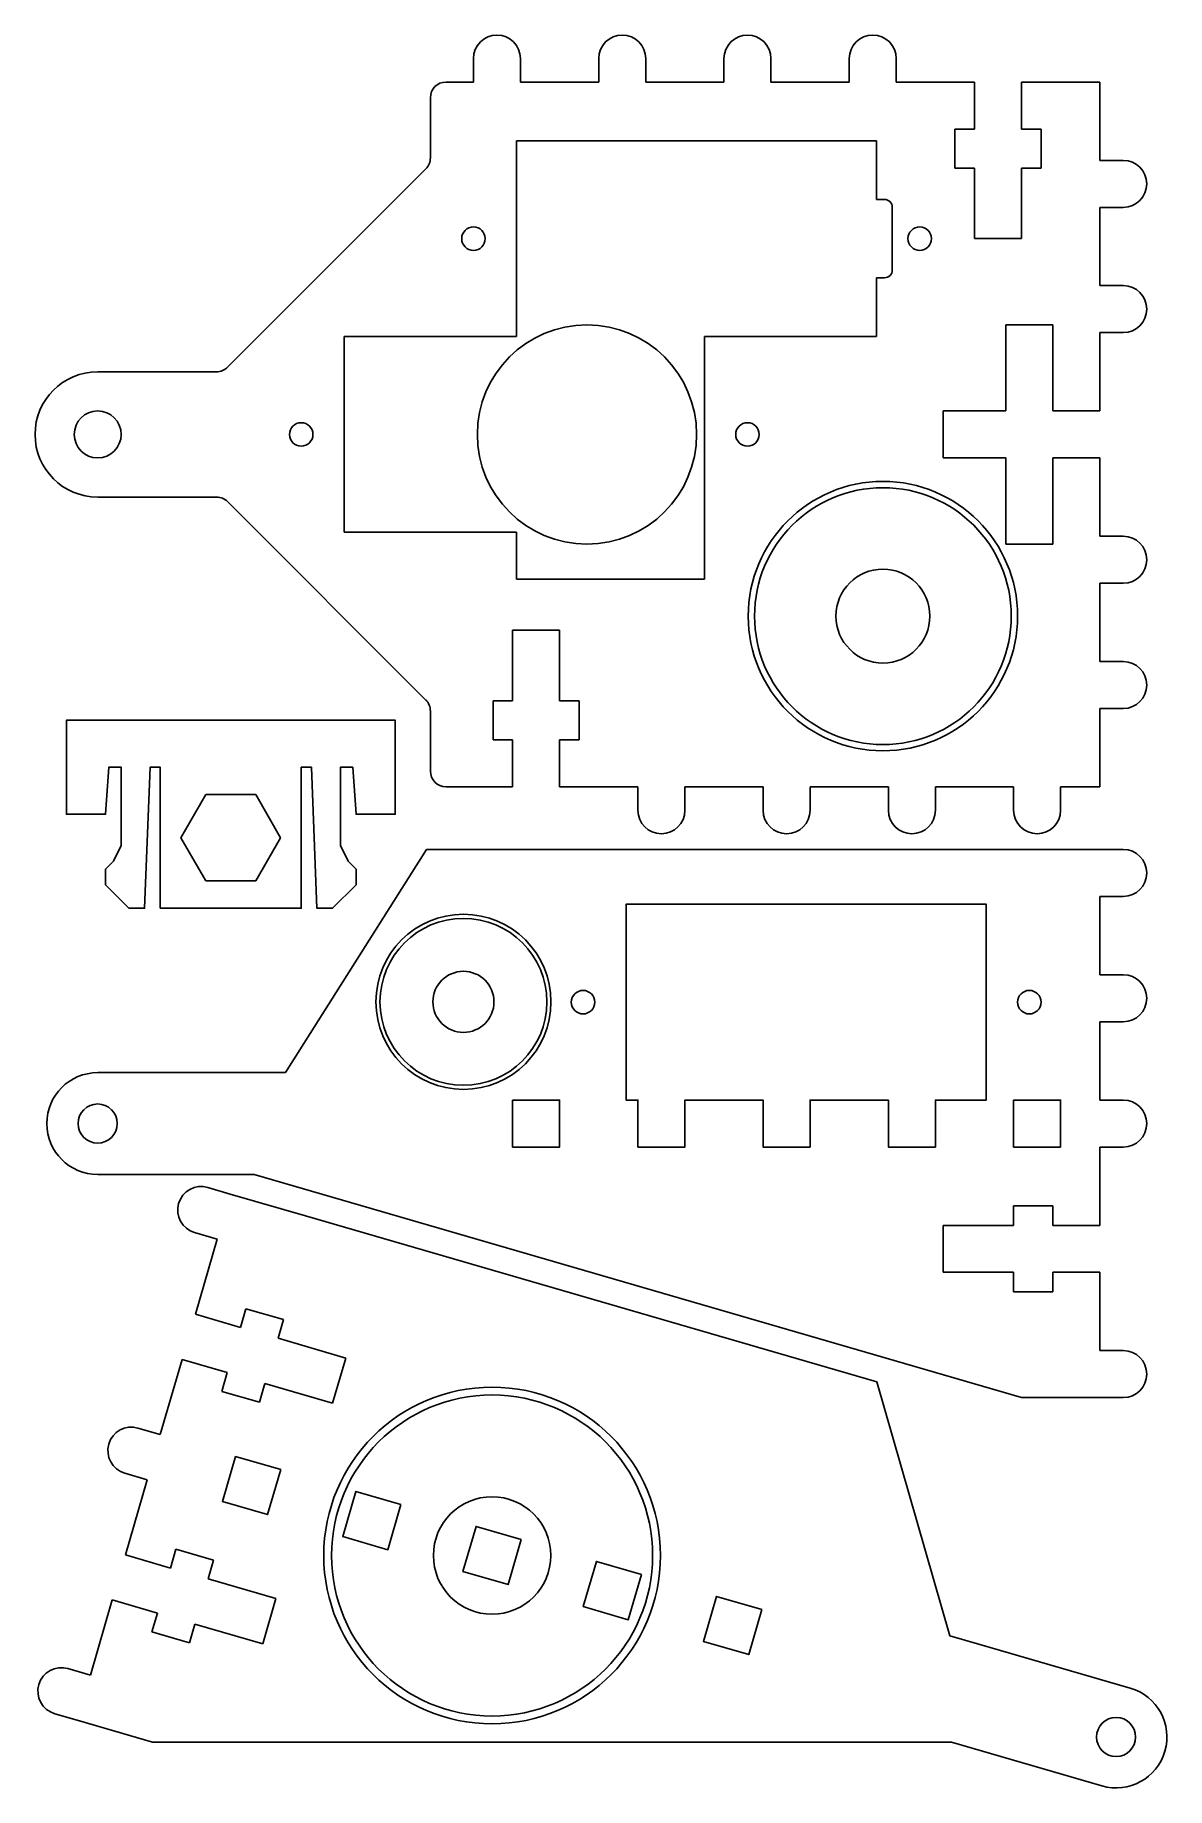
# Model space of a CAD drawing. Header units: millimetres. Extents: x 0 to 73, y 2 to 114.
import ezdxf

# ---------------------------------------------------------------- set-up
doc = ezdxf.new("R2010")
doc.units = ezdxf.units.MM
doc.header["$MEASUREMENT"] = 0
doc.layers.add('cut', color=1, linetype='Continuous', true_color=0xff0000)
doc.layers.add('etch', color=5, linetype='Continuous', true_color=0x0000ff)

msp = doc.modelspace()

# ---------------------------------------------------------------- linework, layer by layer
at = {"layer": 'cut'}
for p, q in [((28.5, 111), (28.5, 112.5)), ((31.5, 112.5), (31.5, 111)), ((36.5, 111), (36.5, 112.5)), ((39.5, 112.5), (39.5, 111)), ((44.5, 111), (44.5, 112.5)), ((47.5, 112.5), (47.5, 111)), ((52.5, 111), (52.5, 112.5)), ((55.5, 112.5), (55.5, 111)), ((26.75, 111), (28.5, 111)), ((31.5, 111), (36.5, 111)), ((39.5, 111), (44.5, 111)), ((47.5, 111), (52.5, 111)), ((55.5, 111), (60.5, 111)), ((60.5, 111), (60.5, 108)), ((63.5, 108), (63.5, 111)), ((63.5, 111), (68.5, 111)), ((68.5, 111), (68.5, 107.25)), ((25.75, 109), (25.75, 110)), ((25.75, 107.25), (25.75, 109)), ((60.5, 108), (59.25, 108)), ((59.25, 108), (59.25, 105.5)), ((64.75, 108), (63.5, 108)), ((64.75, 105.5), (64.75, 108)), ((25.75, 106.16), (25.75, 107.25)), ((54.25, 107.25), (31.25, 107.25)), ((31.25, 107.25), (31.25, 94.75)), ((54.25, 103.5), (54.25, 107.25)), ((68.5, 107.25), (68.5, 106)), ((12.79, 92.79), (25.46, 105.46)), ((59.25, 105.5), (60.5, 105.5)), ((60.5, 105.5), (60.5, 101)), ((63.5, 101), (63.5, 105.5)), ((63.5, 105.5), (64.75, 105.5)), ((68.5, 106), (70, 106)), ((70, 106), (68.5, 106)), ((68.5, 106), (70, 106)), ((70, 106), (68.5, 106)), ((68.5, 106), (70, 106)), ((54.75, 103.5), (54.25, 103.5)), ((55.25, 99), (55.25, 103)), ((70, 103), (68.5, 103)), ((68.5, 103), (70, 103)), ((70, 103), (68.5, 103)), ((68.5, 103), (70, 103)), ((70, 103), (68.5, 103)), ((68.5, 103), (68.5, 98)), ((60.5, 101), (63.5, 101)), ((54.25, 94.75), (54.25, 98.5)), ((54.25, 98.5), (54.75, 98.5)), ((68.5, 98), (70, 98)), ((70, 98), (68.5, 98)), ((68.5, 98), (70, 98)), ((62.5, 95.5), (62.5, 90)), ((65.5, 95.5), (62.5, 95.5)), ((65.5, 90), (65.5, 95.5)), ((25.75, 94.75), (20.25, 94.75)), ((20.25, 94.75), (20.25, 90.5)), ((31.25, 94.75), (25.75, 94.75)), ((43.25, 82.25), (43.25, 94.75)), ((43.25, 94.75), (54.25, 94.75)), ((70, 95), (68.5, 95)), ((68.5, 95), (70, 95)), ((70, 95), (68.5, 95)), ((68.5, 95), (68.5, 90)), ((4.5, 92.5), (12.09, 92.5)), ((20.25, 90.5), (20.25, 86.5)), ((62.5, 90), (58.5, 90)), ((58.5, 90), (58.5, 87)), ((68.5, 90), (65.5, 90)), ((20.25, 86.5), (20.25, 82.25)), ((58.5, 87), (62.5, 87)), ((62.5, 87), (62.5, 81.5)), ((65.5, 81.5), (65.5, 87)), ((65.5, 87), (68.5, 87)), ((68.5, 87), (68.5, 82)), ((12.09, 84.5), (4.5, 84.5)), ((25.46, 71.54), (12.79, 84.21)), ((20.25, 82.25), (25.75, 82.25)), ((25.75, 82.25), (31.25, 82.25)), ((31.25, 82.25), (31.25, 80.25)), ((43.25, 80.25), (43.25, 82.25)), ((68.5, 82), (70, 82)), ((62.5, 81.5), (65.5, 81.5)), ((31.25, 80.25), (31.25, 79.25)), ((43.25, 79.25), (43.25, 80.25)), ((31.25, 79.25), (43.25, 79.25)), ((70, 79), (68.5, 79)), ((68.5, 79), (68.5, 74)), ((34, 76), (31, 76)), ((31, 76), (31, 71.5)), ((34, 71.5), (34, 76)), ((68.5, 74), (70, 74)), ((25.75, 69.75), (25.75, 70.84)), ((31, 71.5), (29.75, 71.5)), ((29.75, 71.5), (29.75, 69)), ((35.25, 71.5), (34, 71.5)), ((35.25, 69), (35.25, 71.5)), ((70, 71), (68.5, 71)), ((68.5, 71), (68.5, 69.75)), ((25.75, 67), (25.75, 69.75)), ((68.5, 69.75), (68.5, 66)), ((29.75, 69), (31, 69)), ((31, 69), (31, 66)), ((34, 66), (34, 69)), ((34, 69), (35.25, 69)), ((31, 66), (26.75, 66)), ((39, 66), (34, 66)), ((39, 64.5), (39, 66)), ((47, 66), (42, 66)), ((42, 66), (42, 64.5)), ((47, 64.5), (47, 66)), ((55, 66), (50, 66)), ((50, 66), (50, 64.5)), ((55, 64.5), (55, 66)), ((63, 66), (58, 66)), ((58, 66), (58, 64.5)), ((63, 64.5), (63, 66)), ((68.5, 66), (66, 66)), ((66, 66), (66, 64.5)), ((16.5, 47.75), (25.5, 62)), ((25.5, 62), (63.5, 62)), ((63.5, 62), (68.5, 62)), ((68.5, 62), (70, 62)), ((70, 59), (68.5, 59)), ((68.5, 59), (68.5, 54)), ((68.5, 54), (70, 54)), ((70, 51), (68.5, 51)), ((68.5, 51), (68.5, 46)), ((4.5, 47.75), (14.5, 47.75)), ((14.5, 47.75), (16.5, 47.75)), ((68.5, 46), (70, 46)), ((70, 43), (68.5, 43)), ((68.5, 43), (68.5, 38)), ((14.5, 41.25), (4.5, 41.25)), ((12.97, 40), (11.53, 40.42)), ((63.5, 27), (14.5, 41.25)), ((17.77, 38.61), (12.97, 40)), ((65.5, 39.25), (63, 39.25)), ((63, 39.25), (63, 38)), ((65.5, 38), (65.5, 39.25)), ((54.26, 28), (17.77, 38.61)), ((10.69, 37.54), (12.13, 37.12)), ((12.13, 37.12), (10.74, 32.32)), ((63, 38), (58.5, 38)), ((58.5, 38), (58.5, 35)), ((68.5, 38), (65.5, 38)), ((58.5, 35), (63, 35)), ((63, 35), (63, 33.75)), ((65.5, 33.75), (65.5, 35)), ((65.5, 35), (68.5, 35)), ((68.5, 35), (68.5, 30)), ((63, 33.75), (65.5, 33.75)), ((13.62, 31.48), (13.97, 32.68)), ((13.97, 32.68), (16.37, 31.99)), ((10.74, 32.32), (13.62, 31.48)), ((16.37, 31.99), (16.02, 30.79)), ((16.02, 30.79), (20.34, 29.53)), ((9.9, 29.44), (8.5, 24.64)), ((12.78, 28.6), (9.9, 29.44)), ((20.34, 29.53), (19.5, 26.65)), ((68.5, 30), (70, 30)), ((12.43, 27.4), (12.78, 28.6)), ((58.92, 11.8), (54.26, 28)), ((14.83, 26.71), (12.43, 27.4)), ((15.18, 27.91), (14.83, 26.71)), ((19.5, 26.65), (15.18, 27.91)), ((68.5, 27), (63.5, 27)), ((70, 27), (68.5, 27)), ((8.5, 24.64), (7.06, 25.06)), ((6.23, 22.18), (7.67, 21.76)), ((7.67, 21.76), (6.27, 16.96)), ((6.27, 16.96), (9.15, 16.12)), ((9.15, 16.12), (9.5, 17.32)), ((9.5, 17.32), (11.9, 16.62)), ((11.9, 16.62), (11.55, 15.42)), ((11.55, 15.42), (15.87, 14.17)), ((5.43, 14.08), (4.04, 9.28)), ((8.31, 13.24), (5.43, 14.08)), ((15.87, 14.17), (15.04, 11.29)), ((7.96, 12.04), (8.31, 13.24)), ((10.71, 12.54), (10.37, 11.34)), ((15.04, 11.29), (10.71, 12.54)), ((10.37, 11.34), (7.96, 12.04)), ((60.85, 11.24), (58.92, 11.8)), ((70.45, 8.45), (60.85, 11.24)), ((60.85, 11.24), (70.45, 8.45)), ((4.04, 9.28), (2.6, 9.7)), ((1.76, 6.82), (3.2, 6.4)), ((3.2, 6.4), (8, 5)), ((8, 5), (59.03, 5)), ((59.03, 5), (68.63, 2.21))]:
    msp.add_line(p, q, dxfattribs=at)
for points in [[(8.5, 58.25), (17.5, 58.25), (17.5, 67.25), (18.15, 67.25), (18.5, 58.25), (19.5, 58.25), (21, 59.75), (21, 60.75), (20.5, 61.25), (20, 62.25), (20, 67.25), (20.79, 67.25), (21, 64.25), (23.5, 64.25), (23.5, 70.25), (2.5, 70.25), (2.5, 64.25), (5, 64.25), (5.21, 67.25), (6, 67.25), (6, 62.25), (5.5, 61.25), (5, 60.75), (5, 59.75), (6.5, 58.25), (7.5, 58.25), (7.85, 67.25), (8.5, 67.25)], [(11.41, 65.5), (9.82, 62.75), (11.41, 60), (14.59, 60), (16.17, 62.75), (14.59, 65.5)], [(55, 46), (50, 46), (50, 43), (47, 43), (47, 46), (42, 46), (42, 43), (39, 43), (39, 46), (38.25, 46), (38.25, 49.75), (38.25, 54.75), (38.25, 58.5), (61.25, 58.5), (61.25, 46), (58, 46), (58, 43), (55, 43)], [(31, 46), (31, 43), (34, 43), (34, 46)], [(66, 43), (66, 46), (63, 46), (63, 43)], [(16.19, 22.41), (15.35, 19.53), (12.47, 20.36), (13.31, 23.24)], [(23.87, 20.17), (23.03, 17.29), (20.15, 18.13), (20.99, 21.01)], [(31.55, 17.94), (30.71, 15.06), (27.83, 15.9), (28.67, 18.78)], [(39.23, 15.7), (38.39, 12.82), (35.51, 13.66), (36.35, 16.54)], [(46.91, 13.47), (46.08, 10.59), (43.19, 11.43), (44.03, 14.31)]]:
    msp.add_lwpolyline(points, close=True, dxfattribs=at)
for centre, radius in [((28.5, 101), 0.75), ((57, 101), 0.75), ((35.75, 88.5), 7), ((4.5, 88.5), 1.5), ((17.5, 88.5), 0.75), ((46, 88.5), 0.75), ((35.5, 52.25), 0.75), ((64, 52.25), 0.75), ((4.5, 44.5), 1.25), ((69.54, 5.33), 1.25)]:
    msp.add_circle(centre, radius, dxfattribs=at)
for centre, radius, start, end in [((30, 112.5), 1.5, 90, 180), ((30, 112.5), 1.5, 0, 90), ((38, 112.5), 1.5, 90, 180), ((38, 112.5), 1.5, 0, 90), ((46, 112.5), 1.5, 90, 180), ((46, 112.5), 1.5, 0, 90), ((54, 112.5), 1.5, 90, 180), ((54, 112.5), 1.5, 0, 90), ((26.75, 110), 1, 90, 180), ((24.75, 106.16), 1, 315, 0), ((70, 104.5), 1.5, 0, 90), ((70, 104.5), 1.5, 0, 90), ((70, 104.5), 1.5, 0, 90), ((70, 104.5), 1.5, 270, 0), ((54.75, 103), 0.5, 0, 90), ((54.75, 99), 0.5, 270, 0), ((70, 96.5), 1.5, 0, 90), ((70, 96.5), 1.5, 0, 90), ((70, 96.5), 1.5, 0, 90), ((70, 96.5), 1.5, 270, 0), ((70, 96.5), 1.5, 270, 0), ((70, 96.5), 1.5, 270, 0), ((4.5, 88.5), 4, 90, 180), ((12.09, 93.5), 1, 270, 315), ((4.5, 88.5), 4, 180, 270), ((12.09, 83.5), 1, 45, 90), ((70, 80.5), 1.5, 0, 90), ((70, 80.5), 1.5, 270, 0), ((70, 72.5), 1.5, 0, 90), ((70, 72.5), 1.5, 270, 0), ((24.75, 70.84), 1, 0, 45), ((26.75, 67), 1, 180, 270), ((40.5, 64.5), 1.5, 180, 270), ((40.5, 64.5), 1.5, 270, 0), ((48.5, 64.5), 1.5, 180, 270), ((48.5, 64.5), 1.5, 270, 0), ((56.5, 64.5), 1.5, 180, 270), ((56.5, 64.5), 1.5, 270, 0), ((64.5, 64.5), 1.5, 180, 270), ((64.5, 64.5), 1.5, 270, 0), ((70, 60.5), 1.5, 0, 90), ((70, 60.5), 1.5, 270, 0), ((70, 52.5), 1.5, 0, 90), ((70, 52.5), 1.5, 270, 0), ((4.5, 44.5), 3.25, 90, 270), ((70, 44.5), 1.5, 0, 90), ((70, 44.5), 1.5, 270, 0), ((11.11, 38.98), 1.5, 73.7847, 163.7847), ((11.11, 38.98), 1.5, 163.7847, 253.7847), ((70, 28.5), 1.5, 0, 90), ((70, 28.5), 1.5, 270, 0), ((6.65, 23.62), 1.5, 73.7847, 163.7847), ((6.65, 23.62), 1.5, 163.7847, 253.7847), ((2.18, 8.26), 1.5, 73.7847, 163.7847), ((2.18, 8.26), 1.5, 163.7847, 253.7847), ((69.54, 5.33), 3.25, 253.7847, 73.7847)]:
    msp.add_arc(centre, radius, start, end, dxfattribs=at)
at = {"layer": 'etch'}
for centre, radius in [((54.65, 76.9), 8.6), ((54.65, 76.9), 8.2), ((54.65, 76.9), 3), ((27.86, 52.27), 5.59), ((27.86, 52.27), 5.33), ((27.86, 52.27), 1.95), ((29.69, 16.92), 10.75), ((29.69, 16.92), 10.25), ((29.69, 16.92), 3.75)]:
    msp.add_circle(centre, radius, dxfattribs=at)

doc.saveas('drawing.dxf')
